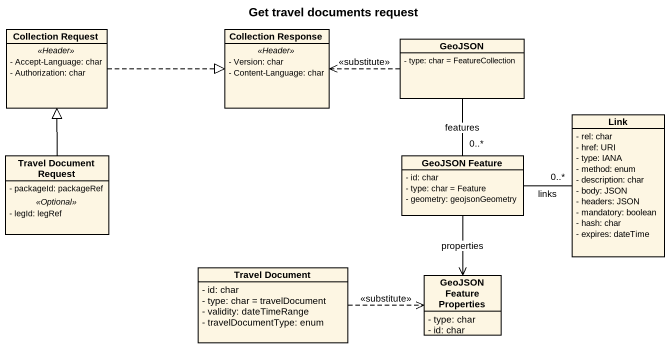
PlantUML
@startuml
title Get travel documents request
hide circle
hide empty members
skinparam classAttributeIconSize 0
class "Collection Request" as Collection_Request {
  .. <<Header>> ..
  - Accept-Language: char
  - Authorization: char
}
class "Collection Response" as Collection_Response {
  .. <<Header>> ..
  - Version: char
  - Content-Language: char
}
class GeoJSON {
  - type: char = FeatureCollection
}
class Link {
  - rel: char
  - href: URI
  - type: IANA
  - method: enum
  - description: char
  - body: JSON
  - headers: JSON
  - mandatory: boolean
  - hash: char
  - expires: dateTime
}
class "Travel Document Request" as Travel_Document_Request {
  - packageId: packageRef
  .. <<Optional>> ..
  - legId: legRef
}
class "GeoJSON Feature" as GeoJSON_Feature {
  - id: char
  - type: char = Feature
  - geometry: geojsonGeometry
}
class "Travel Document" as Travel_Document {
  - id: char
  - type: char = travelDocument
  - validity: dateTimeRange
  - travelDocumentType: enum
}
class "GeoJSON Feature Properties" as GeoJSON_Feature_Properties {
  - type: char
  - id: char
}
Collection_Request .right.|> Collection_Response
GeoJSON .left.> Collection_Response : <<substitute>>
GeoJSON -- "0..*" GeoJSON_Feature : features
Travel_Document_Request -up-|> Collection_Request
GeoJSON_Feature -right- "0..*" Link : links
GeoJSON_Feature --> GeoJSON_Feature_Properties : properties
Travel_Document .right.> GeoJSON_Feature_Properties : <<substitute>>
@enduml
